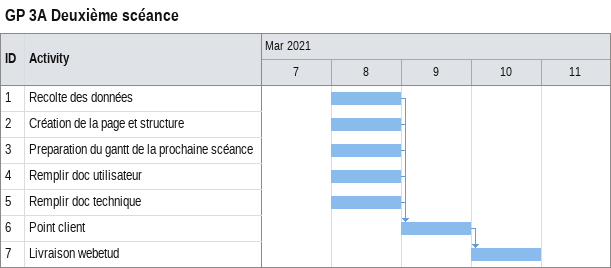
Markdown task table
GP 3A Deuxième scéance

| ID | Task | Start | Finish | Predecessors |
|---|---|---|---|---|
| 1 | Recolte des données | 2021-03-08 | 2021-03-08 |  |
| 2 | Création de la page et structure | 2021-03-08 | 2021-03-08 |  |
| 3 | Preparation du gantt de la prochaine scéance | 2021-03-08 | 2021-03-08 |  |
| 4 | Remplir doc utilisateur | 2021-03-08 | 2021-03-08 |  |
| 5 | Remplir doc technique | 2021-03-08 | 2021-03-08 |  |
| 6 | Point client | 2021-03-09 | 2021-03-09 | 1, 2, 3, 4, 5 |
| 7 | Livraison webetud | 2021-03-10 | 2021-03-10 | 6 |
